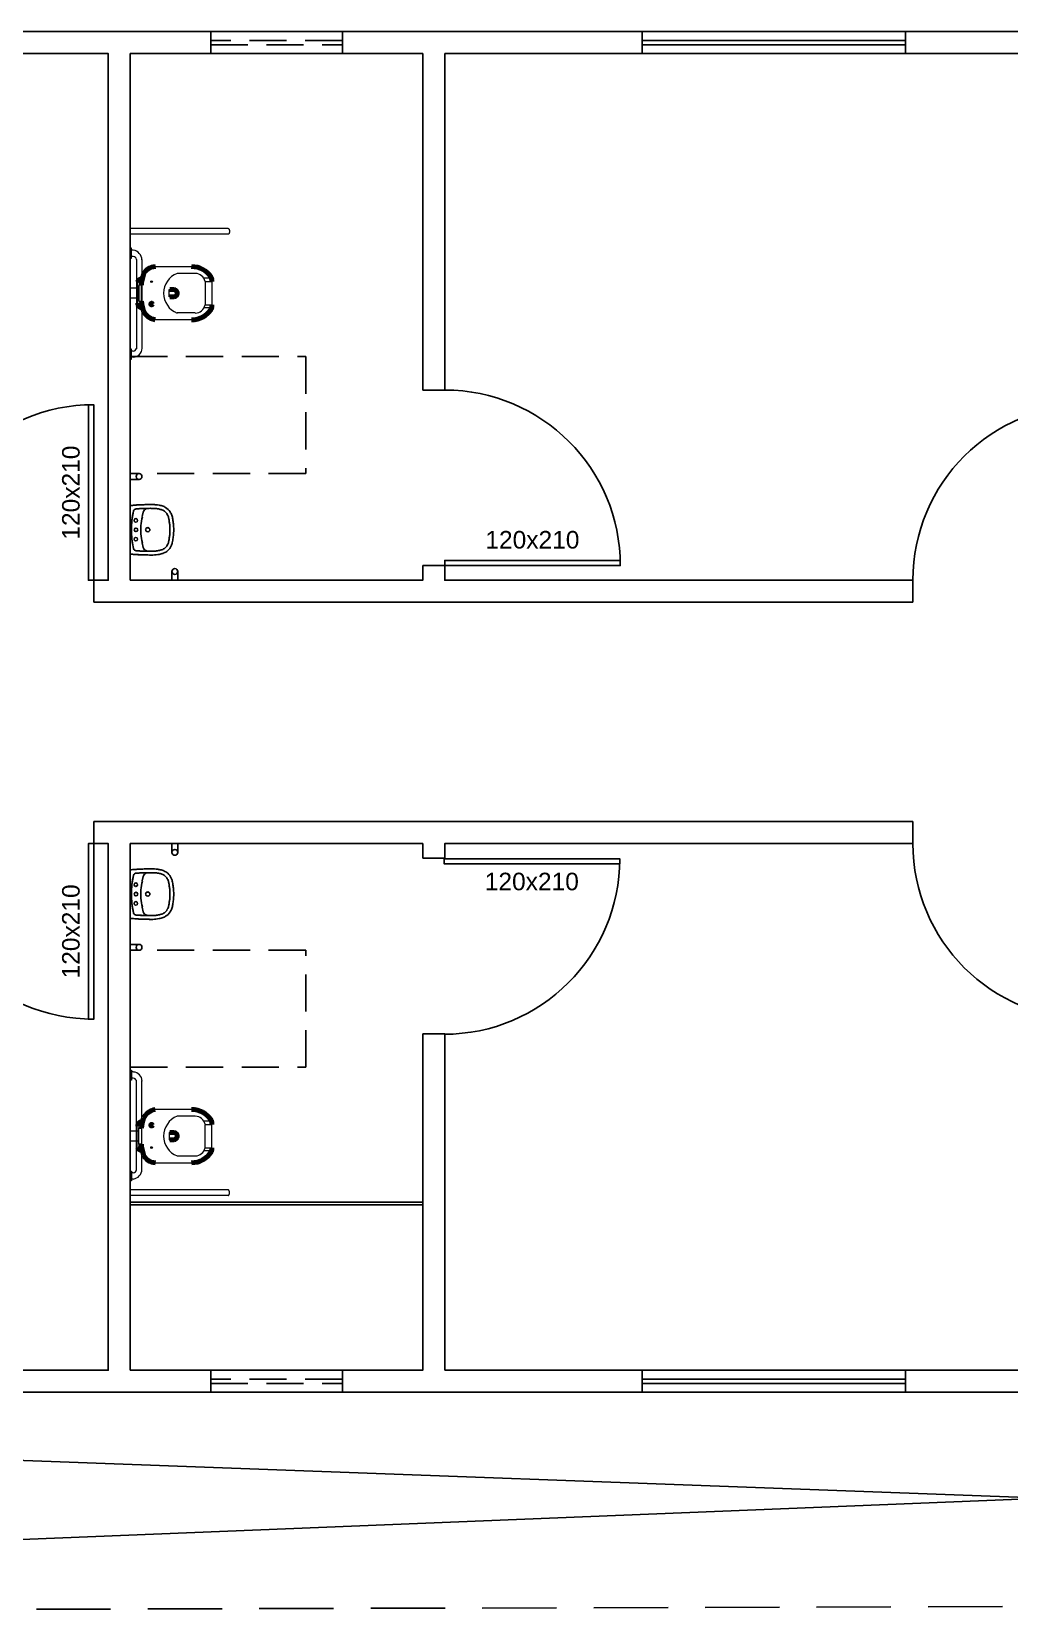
# Model space of a CAD drawing. Header units: centimetres. Extents: x 45464 to 685867, y 12828 to 16690.
# Drawn here: x 682273 to 682942, y 13724 to 14806 of the extents above; entities that cross this region are included whole.
import ezdxf
from ezdxf.enums import TextEntityAlignment as Align

# ---------------------------------------------------------------- set-up
doc = ezdxf.new("R2010")
doc.units = ezdxf.units.CM
doc.header["$LTSCALE"] = 4
doc.linetypes.add('DASHED2', pattern=[9.525, 6.35, -3.175])
doc.linetypes.add('HIDDENX2', pattern=[19.05, 12.7, -6.35])
for name, color, linetype in [('0.1', 1, 'Continuous'), ('0.2', 2, 'Continuous'), ('0.6', 6, 'Continuous'), ('02-CONT', 2, 'Continuous'), ('08', 8, 'Continuous'), ('PDF1_PH - Metal', 253, 'Continuous'), ('PROJEÇÕES', 1, 'DASHED2')]:
    doc.layers.add(name, color=color, linetype=linetype)
doc.styles.add('2mm 1-50', font='arial.ttf', dxfattribs={"height": 0.1})

# ---------------------------------------------------------------- blocks, each defined once
blk = doc.blocks.new('1_00e-flat-47-flat-1')
at = {"color": 1}
blk.add_arc((34.1, -62.7), 120, 90, 180, dxfattribs=at)
at = {"layer": '02-CONT'}
blk.add_lwpolyline([(34.1, -62.7), (30.5, -62.7), (30.5, 57.3), (34.1, 57.3)], close=True, dxfattribs=at)
blk = doc.blocks.new('1_00e-flat-46-flat-1')
at = {"color": 1}
blk.add_arc((-62.7, -34.1), 120, 0, 90, dxfattribs=at)
at = {"layer": '02-CONT'}
blk.add_lwpolyline([(-62.7, -34.1), (-62.7, -30.5), (57.3, -30.5), (57.3, -34.1)], close=True, dxfattribs=at)
blk = doc.blocks.new('1_00e-flat-45-flat-1')
at = {"color": 1}
blk.add_arc((34.1, -62.7), 120, 90, 180, dxfattribs=at)
at = {"layer": '02-CONT'}
blk.add_lwpolyline([(34.1, -62.7), (30.5, -62.7), (30.5, 57.3), (34.1, 57.3)], close=True, dxfattribs=at)
blk = doc.blocks.new('1_00e-flat-34-flat-1')
at = {"color": 1}
blk.add_arc((34.1, 62.7), 120, 180, 270, dxfattribs=at)
at = {"layer": '02-CONT'}
blk.add_lwpolyline([(34.1, 62.7), (30.5, 62.7), (30.5, -57.3), (34.1, -57.3)], close=True, dxfattribs=at)
blk = doc.blocks.new('1_00e-flat-33-flat-1')
at = {"color": 1}
blk.add_arc((34.1, 62.7), 120, 180, 270, dxfattribs=at)
at = {"layer": '02-CONT'}
blk.add_lwpolyline([(34.1, 62.7), (30.5, 62.7), (30.5, -57.3), (34.1, -57.3)], close=True, dxfattribs=at)
blk = doc.blocks.new('1_00e-flat-31-flat-1')
at = {"color": 1}
blk.add_arc((-62.7, 34.1), 120, 270, 0, dxfattribs=at)
at = {"layer": '02-CONT'}
blk.add_lwpolyline([(-62.7, 34.1), (-62.7, 30.5), (57.3, 30.5), (57.3, 34.1)], close=True, dxfattribs=at)
blk = doc.blocks.new('Barra 3-flat-17-flat-1')
at = {"layer": 'PDF1_PH - Metal', "lineweight": 9}
for points in [[(-25386.6, 19064.8), (-25386.6, 19071.5), (-25385.8, 19071.5), (-25385.8, 19064.8)], [(-25386.6, 18995.8), (-25386.6, 19002.6), (-25385.8, 19002.6), (-25385.8, 18995.8)]]:
    blk.add_lwpolyline(points, close=True, dxfattribs=at)
for points in [[(-25384.5, 19070.3), (-25385.8, 19070.3)], [(-25384.5, 19066), (-25385.8, 19066)], [(-25382.4, 19003.4), (-25382.4, 19064.4)], [(-25378.6, 19003.4), (-25378.6, 19064.4)], [(-25384.5, 19001.3), (-25385.8, 19001.3)], [(-25384.5, 18997.1), (-25385.8, 18997.1)]]:
    blk.add_lwpolyline(points, dxfattribs=at)
for centre, radius, start, end in [((-25384.7, 19064.1), 6.14, 0.0361, 87.9477), ((-25384.6, 19063.8), 2.26, 14.5016, 88.1815), ((-25385.6, 19004), 6.99, 278.6936, 357.1299), ((-25384.7, 19003.6), 2.27, 273.7735, 356.2236)]:
    blk.add_arc(centre, radius, start, end, dxfattribs=at)
blk = doc.blocks.new('bacia sanit-flat-13-flat-1')
at = {"layer": 'PDF1_PH - Metal', "lineweight": 9}
for points in [[(16680.1, -24414.1), (16655.1, -24414.1)], [(16643.3, -24425.3), (16643.3, -24425.6), (16643.3, -24439.1), (16643.3, -24439.9)], [(16644.5, -24426.8), (16644.5, -24426.8), (16645, -24426.8), (16645.4, -24426.8), (16645.8, -24426.8), (16645.8, -24432.3), (16645.8, -24437.8), (16645.4, -24437.8), (16645, -24437.8), (16644.5, -24437.8)], [(16682.6, -24418.8), (16682.2, -24418.8), (16681.8, -24418.8), (16681.3, -24418.8), (16680.5, -24418.8), (16672, -24418.8), (16671.6, -24418.8), (16671.2, -24418.8), (16670.8, -24418.8), (16670.3, -24418.8)], [(16693.7, -24422.2), (16688.6, -24422.2)], [(16689.4, -24424.3), (16693.6, -24424.3), (16694, -24424.3)], [(16689.4, -24429.4), (16689.4, -24428.9), (16689.4, -24428.5), (16689.4, -24428.1), (16689.4, -24427.7), (16689.4, -24427.2), (16689.4, -24426.8), (16689.4, -24426.4), (16689.4, -24426), (16689.4, -24425.6), (16689.4, -24425.1), (16689.4, -24424.7), (16689.4, -24424.3)], [(16689.4, -24424.3), (16693.6, -24424.3), (16694, -24424.3)], [(16694, -24440.4), (16694, -24439.9), (16694, -24439.5), (16694, -24439.1), (16694, -24438.7), (16694, -24438.2), (16694, -24437.8), (16694, -24437.4), (16694, -24437), (16694, -24436.6), (16694, -24436.1), (16694, -24435.7), (16694, -24435.3), (16694, -24434.9), (16694, -24434.4), (16694, -24434), (16694, -24433.6), (16694, -24433.2), (16694, -24432.7), (16694, -24432.3), (16694, -24431.9), (16694, -24431.5), (16694, -24431.1), (16694, -24430.6), (16694, -24430.2), (16694, -24429.8), (16694, -24429.4), (16694, -24428.9), (16694, -24428.5), (16694, -24428.1), (16694, -24427.7), (16694, -24427.2), (16694, -24426.8), (16694, -24426.4), (16694, -24426), (16694, -24425.6), (16694, -24425.1), (16694, -24424.7), (16694, -24424.3)], [(16643.3, -24428.9), (16638.2, -24428.9)], [(16643.3, -24435.7), (16638.2, -24435.7)], [(16644.1, -24437.4), (16644.1, -24437), (16644.1, -24436.6), (16644.1, -24428.1), (16644.1, -24427.7), (16644.1, -24427.2)], [(16665.7, -24429.8), (16665.3, -24429.8), (16664.8, -24429.8), (16664.8, -24430.2), (16664.8, -24430.6), (16664.8, -24431.1), (16664.8, -24431.5), (16664.8, -24431.9), (16664.8, -24432.3), (16664.8, -24432.7), (16664.8, -24433.2), (16664.8, -24433.6), (16664.8, -24434), (16664.8, -24434.4), (16664.8, -24434.9), (16665.3, -24434.9), (16665.3, -24434.9)], [(16689.4, -24435.7), (16689.4, -24435.3), (16689.4, -24434.9), (16689.4, -24434.4), (16689.4, -24434), (16689.4, -24433.6), (16689.4, -24433.2), (16689.4, -24432.7), (16689.4, -24432.3), (16689.4, -24431.9), (16689.4, -24431.5), (16689.4, -24431.1), (16689.4, -24430.6), (16689.4, -24430.2), (16689.4, -24429.4)], [(16689.4, -24440.4), (16689.4, -24439.9), (16689.4, -24439.5), (16689.4, -24439.1), (16689.4, -24438.7), (16689.4, -24438.2), (16689.4, -24437.8), (16689.4, -24437.4), (16689.4, -24437), (16689.4, -24436.6), (16689.4, -24436.1), (16689.4, -24435.7)], [(16670.3, -24445.9), (16670.8, -24445.9), (16671.2, -24445.9), (16671.6, -24445.9), (16672, -24445.9), (16680.5, -24445.9), (16680.9, -24445.9), (16681.3, -24445.9), (16681.8, -24445.9), (16682.2, -24445.9), (16682.6, -24445.9)], [(16693.7, -24442.5), (16688.6, -24442.5)], [(16689.4, -24440.4), (16693.6, -24440.4), (16694, -24440.4)], [(16655.1, -24450.5), (16680.1, -24450.5)]]:
    blk.add_lwpolyline(points, dxfattribs=at)
at = {"layer": 'PDF1_PH - Metal', "lineweight": 211}
for points in [[(16694, -24424.3, 0.086524), (16693.5, -24421.5, 0.264906), (16680.1, -24414.1)], [(16694, -24440.4, -0.086524), (16693.5, -24443.1, -0.264906), (16680.1, -24450.5)]]:
    blk.add_lwpolyline(points, format="xyb", dxfattribs=at)
blk.add_lwpolyline([(16670.3, -24432.3), (16670.3, -24432.3), (16670.3, -24432.3)], dxfattribs=at)
blk.add_circle((16652.8, -24424.9), 0.635, dxfattribs=at)
at = {"layer": 'PDF1_PH - Metal', "lineweight": 9}
blk.add_circle((16652.8, -24440.2), 0.635, dxfattribs=at)
at = {"layer": 'PDF1_PH - Metal', "lineweight": 211}
for centre, radius, start, end in [((16656.6, -24424.4), 10.3, 98.1951, 155.373), ((16646.3, -24425.4), 3.02, 85.7407, 182.7074), ((16673.4, -24429), 27.6, 161.1987, 175.573), ((16672, -24436.5), 26.2, 182.9027, 198.9861), ((16666.6, -23393.8), 1036, 269.9217, 270.0783), ((16666.6, -25678.1), 1243.2, 89.9347, 90.0653), ((16667.8, -24432.3), 2.55, 275.8679, 84.1321), ((16646.3, -24439.1), 3.16, 195.3968, 271.8339), ((16655.4, -24441.7), 8.83, 202.1944, 269.6783)]:
    blk.add_arc(centre, radius, start, end, dxfattribs=at)
at = {"layer": 'PDF1_PH - Metal', "lineweight": 9}
for centre, radius, start, end in [((16644.5, -24427.2), 0.423, 90, 180), ((16675.5, -24432.3), 14.5, 110.9822, 249.0178), ((16682.7, -24425.6), 6.82, 11.172, 90.6439), ((16644.5, -24437.4), 0.423, 180, 270), ((16682.7, -24439), 6.82, 269.3561, 348.828)]:
    blk.add_arc(centre, radius, start, end, dxfattribs=at)
blk = doc.blocks.new('L.51_P-flat-15-flat-1')
at = {"layer": '08'}
for p, q in [((0, 16), (0, 15.9)), ((0, -15.9), (0, 15.9)), ((0.6, 16.6), (0.6, 16.6)), ((0.6, 16.6), (0.7, 16.6)), ((2.3, 16.8), (2.3, 16.8)), ((6.1, 14.4), (4.1, 14.3)), ((6.1, 14.4), (4.1, 14.3)), ((6.1, 14.4), (6.1, 14.4)), ((8.9, 12.1), (8.2, 9)), ((11, 14.6), (10.2, 14.6)), ((11.9, 14.6), (12.2, 14.6)), ((16.6, 17.2), (16.6, 17.2)), ((21.1, 13.8), (21.1, 13.8)), ((0.8, 0), (0.8, 0)), ((1.8, 10.3), (1.8, 10.3)), ((1.8, -10.3), (1.8, -10.3)), ((8.9, -12.1), (8.2, -9)), ((0, -16), (0, -15.9)), ((0.6, -16.6), (0.6, -16.6)), ((0.7, -16.6), (0.6, -16.6)), ((2.3, -16.8), (2.3, -16.8)), ((6.1, -14.4), (4.1, -14.3)), ((6.1, -14.4), (4.1, -14.3)), ((6.1, -14.4), (6.1, -14.4)), ((11, -14.6), (10.2, -14.6)), ((11.9, -14.6), (12.2, -14.6)), ((16.6, -17.2), (16.6, -17.2)), ((21.1, -13.8), (21.1, -13.8))]:
    blk.add_line(p, q, dxfattribs=at)
for points in [[(0, 16), (0, 16, -0.380329), (0.6, 16.6)], [(0.7, 16.6), (0.7, 16.6, -0.007418), (2.3, 16.8)], [(2.3, 12.9), (2.3, 12.9, 0.047394), (0.8, 2.2)], [(0.8, 0), (0.8, 0, -0.05776), (2.3, 12.9)], [(2.3, 16.8, -0.006011), (4.1, 16.9, -0.005348), (6.8, 17.1, -0.004521), (12.1, 17.2, -0.006524), (14.4, 17.3, -0.013546), (16.6, 17.2)], [(2.3, 16.8, -0.00678), (3.9, 16.9, -0.004564), (5.7, 17, -0.002524), (7.5, 17.1, -0.004352), (12.1, 17.2, -0.006501), (14.4, 17.3, -0.013543), (16.6, 17.2)], [(4.1, 14.3), (4.1, 14.3, 0.334834), (2.3, 12.9)], [(2.3, 12.9), (2.3, 12.9, -0.332962), (4.1, 14.3)], [(2.3, 12.9), (2.3, 12.9, -0.000374), (2.3, 12.9)], [(4.1, 14.3), (4.1, 14.3, 0.000631), (4.1, 14.3)], [(11, 14.6, -0.005207), (9.8, 14.6, 0.005375), (9.2, 14.6, 0.00664), (8.6, 14.6, 0.004375), (7.9, 14.6, 0.001156), (6.7, 14.5, -0.003092), (6.1, 14.4)], [(6.1, 14.4, 0.002091), (6.5, 14.5, 0.001464), (7.6, 14.5, -0.004115), (8.4, 14.6, -0.007251), (9.2, 14.6)], [(8.9, 12.1), (8.9, 12.1, -0.307483), (11.5, 14.5)], [(9.2, 14.6, -0.00474), (9.5, 14.6, -0.002257), (9.8, 14.6, 0.000797), (10.2, 14.6)], [(11.6, 14.6), (11.6, 14.6, 0.000884), (11, 14.6)], [(11.6, 14.6, -0.048484), (11.6, 14.6, -0.048279), (11.6, 14.6, -0.084885), (11.6, 14.6, -0.141909), (11.6, 14.5, -0.057696), (11.6, 14.5, -0.043541), (11.6, 14.5, -0.040045), (11.6, 14.5, -0.034229), (11.6, 14.5, -0.023292), (11.6, 14.5, -0.016532), (11.6, 14.5, -0.014864), (11.5, 14.5, -0.018599), (11.5, 14.5, -0.010502), (11.5, 14.5)], [(11.7, 14.6), (11.7, 14.6, -0.021484), (11.6, 14.6)], [(11.6, 14.6, -0.041118), (11.6, 14.6, -0.033041), (11.6, 14.6, -0.026349), (11.6, 14.6, -0.020575), (11.6, 14.6, -0.016329), (11.6, 14.6, -0.013256), (11.6, 14.6, -0.016526), (11.6, 14.6, -0.01256), (11.6, 14.6, -0.007787), (11.7, 14.6)], [(11.6, 14.6, -0.032299), (11.6, 14.6, -0.039418), (11.6, 14.6, -0.046129), (11.6, 14.6, -0.058765), (11.6, 14.6, -0.15242), (11.6, 14.6, -0.058959), (11.6, 14.6, -0.046419), (11.6, 14.6, 0.005047), (11.6, 14.6, 0.034816), (11.6, 14.6, 0.004251), (11.6, 14.6, -0.041022), (11.6, 14.6)], [(18.6, 14.4, 0.025995), (16.2, 14.6, 0.0078), (15.4, 14.6, 0.006638), (12.2, 14.6)], [(16.6, 17.2, -0.021184), (18.8, 17, -0.011263), (19.8, 16.8)], [(21.1, 13.8, 0.022641), (19.9, 14.1, 0.018458), (18.6, 14.4)], [(19.8, 16.8, -0.041222), (22.4, 16.1, -0.064156), (24.9, 14.8, -0.11159), (27.5, 11.9, -0.047064), (28.4, 9.9, -0.01722), (28.7, 8.9, -0.01972), (29.1, 7.2, -0.013523), (29.3, 5.6, -0.009069), (29.5, 4)], [(21.1, 13.8, -0.030827), (22.2, 13.4, -0.09604), (24.4, 11.8, -0.063195), (25.3, 10.4, -0.034611), (25.9, 9.3, -0.022848), (26.2, 8.3)], [(0.8, 2.2), (0.8, 2.2, 0.010006), (0.8, 0)], [(0.8, -2.2), (0.8, -2.2, -0.010006), (0.8, 0)], [(7.3, 2.9, 0.012649), (7.2, 0.9, 0.007226), (7.2, 0)], [(10.5, 0), (10.5, 0, -0.124906), (10.7, 0.7)], [(10.7, 0.8), (10.7, 0.8, -0.2534), (11.9, 1.4)], [(12.1, 1.4), (12.1, 1.4, -0.381509), (13.4, 0)], [(26.9, 4.1, 0.00807), (26.7, 5.4, 0.011919), (26.5, 6.7, 0.013199), (26.3, 7.8, 0.008071), (26.2, 8.3)], [(27, 3.2), (27, 3.2, 0.005718), (26.9, 4.1)], [(27.1, 0), (27.1, 0, 0.019657), (27, 3.2)], [(29.5, 4), (29.5, 4, -0.024376), (29.7, 0)], [(29.7, 0), (29.7, 0, -0.024234), (29.5, -4)], [(0.8, 0), (0.8, 0, 0.05776), (2.3, -12.9)], [(2.3, -12.9), (2.3, -12.9, -0.047394), (0.8, -2.2)], [(7.3, -2.9, -0.012649), (7.2, -0.9, -0.007226), (7.2, 0)], [(10.5, 0), (10.5, 0, 0.124906), (10.7, -0.7)], [(10.7, -0.8), (10.7, -0.8, 0.2534), (11.9, -1.4)], [(12.1, -1.4), (12.1, -1.4, 0.381509), (13.4, 0)], [(29.5, -4, -0.007611), (29.3, -5.6, -0.01342), (29.1, -7.2, -0.036993), (28.4, -9.9, -0.053243), (27.3, -12.2, -0.127567), (24.2, -15.2, -0.05263), (21.9, -16.3, -0.024865), (20.3, -16.7, -0.007061), (19.8, -16.8)], [(21.1, -13.8, 0.030827), (22.2, -13.4, 0.09604), (24.4, -11.8, 0.063195), (25.3, -10.4, 0.034611), (25.9, -9.3, 0.022848), (26.2, -8.3)], [(26.9, -4.1, -0.00807), (26.7, -5.4, -0.011919), (26.5, -6.7, -0.013199), (26.3, -7.8, -0.008071), (26.2, -8.3)], [(27, -3.2), (27, -3.2, -0.005718), (26.9, -4.1)], [(27.1, 0), (27.1, 0, -0.019657), (27, -3.2)], [(0.6, -16.6), (0.6, -16.6, -0.380301), (0, -16)], [(2.3, -16.8), (2.3, -16.8, -0.007612), (0.7, -16.6)], [(4.1, -14.3), (4.1, -14.3, -0.334834), (2.3, -12.9)], [(2.3, -12.9), (2.3, -12.9, 0.000374), (2.3, -12.9)], [(2.3, -12.9), (2.3, -12.9, 0.332966), (4.1, -14.3)], [(2.3, -16.8, 0.006011), (4.1, -16.9, 0.005348), (6.8, -17.1, 0.004521), (12.1, -17.2, 0.006524), (14.4, -17.3, 0.013546), (16.6, -17.2)], [(16.6, -17.2, -0.014577), (14.4, -17.3, -0.005049), (13, -17.3, -0.003057), (11.2, -17.2, -0.003579), (6.6, -17.1, -0.005839), (3.9, -16.9, -0.006773), (2.3, -16.8)], [(4.1, -14.3), (4.1, -14.3, -0.000631), (4.1, -14.3)], [(11, -14.6, 0.005207), (9.8, -14.6, -0.005375), (9.2, -14.6, -0.00664), (8.6, -14.6, -0.004375), (7.9, -14.6, -0.001156), (6.7, -14.5, 0.003092), (6.1, -14.4)], [(6.1, -14.4, -0.002091), (6.5, -14.5, -0.001464), (7.6, -14.5, 0.004115), (8.4, -14.6, 0.007251), (9.2, -14.6)], [(8.9, -12.1), (8.9, -12.1, 0.307483), (11.5, -14.5)], [(9.2, -14.6, 0.00474), (9.5, -14.6, 0.002257), (9.8, -14.6, -0.000797), (10.2, -14.6)], [(11.6, -14.6), (11.6, -14.6, -0.000884), (11, -14.6)], [(11.6, -14.6, 0.048484), (11.6, -14.6, 0.048279), (11.6, -14.6, 0.084885), (11.6, -14.6, 0.141909), (11.6, -14.5, 0.057696), (11.6, -14.5, 0.043541), (11.6, -14.5, 0.040045), (11.6, -14.5, 0.034229), (11.6, -14.5, 0.023292), (11.6, -14.5, 0.016532), (11.6, -14.5, 0.014864), (11.5, -14.5, 0.018599), (11.5, -14.5, 0.010502), (11.5, -14.5)], [(11.5, -14.5, 0.009681), (11.5, -14.5, 0.009978), (11.5, -14.5, 0.026851), (11.5, -14.5, 0.027297), (11.5, -14.5, 0.027498), (11.5, -14.5, 0.032168), (11.5, -14.5, 0.049163), (11.5, -14.5, 0.186923), (11.5, -14.5, 0.107041), (11.5, -14.5, 0.038487), (11.5, -14.5, 0.012498), (11.5, -14.5, -0.025241), (11.5, -14.5, -0.046032), (11.5, -14.5)], [(11.5, -14.5, 0.031436), (11.5, -14.6, 0.037384), (11.5, -14.6, 0.040471), (11.5, -14.6, 0.050709), (11.5, -14.6, 0.178998), (11.5, -14.6, 0.053532), (11.5, -14.6, 0.043329), (11.5, -14.6, 0.036196), (11.5, -14.6, 0.039167), (11.5, -14.6, -0.07472), (11.5, -14.6, 0.042333), (11.5, -14.6)], [(11.5, -14.6, 0.034945), (11.5, -14.6, 0.02698), (11.5, -14.6, 0.021593), (11.5, -14.6, 0.016954), (11.5, -14.6, 0.017111), (11.5, -14.6, 0.016189), (11.5, -14.6, 0.01233), (11.6, -14.6, 0.012048), (11.6, -14.6)], [(11.7, -14.6), (11.7, -14.6, 0.021484), (11.6, -14.6)], [(11.6, -14.6, 0.032299), (11.6, -14.6, 0.039418), (11.6, -14.6, 0.046129), (11.6, -14.6, 0.058765), (11.6, -14.6, 0.15242), (11.6, -14.6, 0.058959), (11.6, -14.6, 0.046419), (11.6, -14.6, -0.005047), (11.6, -14.6, -0.034816), (11.6, -14.6, -0.004251), (11.6, -14.6, 0.041022), (11.6, -14.6)], [(11.6, -14.6, 0.041118), (11.6, -14.6, 0.033041), (11.6, -14.6, 0.026349), (11.6, -14.6, 0.020575), (11.6, -14.6, 0.016329), (11.6, -14.6, 0.013256), (11.6, -14.6, 0.016526), (11.6, -14.6, 0.01256), (11.6, -14.6, 0.007787), (11.7, -14.6)], [(12.2, -14.6, 0.002269), (13.8, -14.7, 0.004998), (15, -14.6, 0.007991), (16.2, -14.6, 0.025422), (18.6, -14.4)], [(19.8, -16.8, -0.02367), (17.6, -17.1, -0.009145), (16.6, -17.2)], [(18.6, -14.4, 0.020568), (20, -14.1, 0.019806), (21.1, -13.8)]]:
    blk.add_lwpolyline(points, format="xyb", dxfattribs=at)
at = {"layer": '08', "ltscale": 27.502596}
for centre in [(3.8, 6.4), (3.8, -6.4)]:
    blk.add_circle(centre, 1.22, dxfattribs=at)
at = {"layer": '08'}
for centre, radius, start, end in [((3.9, 0), 1.22, 0, 180), ((3.9, 0), 1.22, 180, 360), ((51.2, -0.7), 44, 167.345, 175.384), ((51.2, 0.7), 44, 184.616, 192.655)]:
    blk.add_arc(centre, radius, start, end, dxfattribs=at)
for centre, major_axis, ratio, start_param, end_param in [((12, 11.4), (-0.71, 3.15), 0.999971, 6.072313, 6.14966), ((11.9, 0), (-0.03, 1.44), 0.991671, 0.983616, 1.029637), ((11.9, 0), (-0.06, 1.44), 0.992169, 1.011226, 1.027848), ((12, 0), (-0.13, 1.46), 0.992499, 6.08291, 6.210576), ((11.9, 0), (-0.03, -1.44), 0.991671, 5.253548, 5.29957), ((11.9, 0), (-0.06, -1.44), 0.992169, 5.255337, 5.27196), ((12, 0), (-0.13, -1.46), 0.992499, 0.072609, 0.200275), ((11.5, -15.2), (-0.347, 0.538), 0.98852, 5.563301, 5.699979), ((11.5, -15.2), (-0.424, -0.48), 0.993745, 3.733046, 3.862859), ((12, -11.4), (-0.71, -3.15), 0.999971, 0.133525, 0.210872)]:
    blk.add_ellipse(centre, major_axis=major_axis, ratio=ratio, start_param=start_param, end_param=end_param, dxfattribs=at)
blk = doc.blocks.new('Barra 3-flat-13-flat-1')
at = {"layer": 'PDF1_PH - Metal', "lineweight": 9}
for points in [[(-25386.6, -18995.8), (-25386.6, -19002.6), (-25385.8, -19002.6), (-25385.8, -18995.8)], [(-25386.6, -19064.8), (-25386.6, -19071.5), (-25385.8, -19071.5), (-25385.8, -19064.8)]]:
    blk.add_lwpolyline(points, close=True, dxfattribs=at)
for points in [[(-25384.5, -18997.1), (-25385.8, -18997.1)], [(-25384.5, -19001.3), (-25385.8, -19001.3)], [(-25382.4, -19003.4), (-25382.4, -19064.4)], [(-25378.6, -19003.4), (-25378.6, -19064.4)], [(-25384.5, -19066), (-25385.8, -19066)], [(-25384.5, -19070.3), (-25385.8, -19070.3)]]:
    blk.add_lwpolyline(points, dxfattribs=at)
for centre, radius, start, end in [((-25385.6, -19004), 6.99, 2.8701, 81.3064), ((-25384.7, -19003.6), 2.27, 3.7764, 86.2265), ((-25384.7, -19064.1), 6.14, 272.0523, 359.9639), ((-25384.6, -19063.8), 2.26, 271.8185, 345.4984)]:
    blk.add_arc(centre, radius, start, end, dxfattribs=at)
blk = doc.blocks.new('bacia sanit-flat-9-flat-1')
at = {"layer": 'PDF1_PH - Metal', "lineweight": 9}
for points in [[(16655.1, 24450.5), (16680.1, 24450.5)], [(16643.3, 24425.3), (16643.3, 24425.6), (16643.3, 24439.1), (16643.3, 24439.9)], [(16670.3, 24445.9), (16670.8, 24445.9), (16671.2, 24445.9), (16671.6, 24445.9), (16672, 24445.9), (16680.5, 24445.9), (16680.9, 24445.9), (16681.3, 24445.9), (16681.8, 24445.9), (16682.2, 24445.9), (16682.6, 24445.9)], [(16693.7, 24442.5), (16688.6, 24442.5)], [(16689.4, 24440.4), (16693.6, 24440.4), (16694, 24440.4)], [(16689.4, 24440.4), (16689.4, 24439.9), (16689.4, 24439.5), (16689.4, 24439.1), (16689.4, 24438.7), (16689.4, 24438.2), (16689.4, 24437.8), (16689.4, 24437.4), (16689.4, 24437), (16689.4, 24436.6), (16689.4, 24436.1), (16689.4, 24435.7)], [(16694, 24440.4), (16694, 24439.9), (16694, 24439.5), (16694, 24439.1), (16694, 24438.7), (16694, 24438.2), (16694, 24437.8), (16694, 24437.4), (16694, 24437), (16694, 24436.6), (16694, 24436.1), (16694, 24435.7), (16694, 24435.3), (16694, 24434.9), (16694, 24434.4), (16694, 24434), (16694, 24433.6), (16694, 24433.2), (16694, 24432.7), (16694, 24432.3), (16694, 24431.9), (16694, 24431.5), (16694, 24431.1), (16694, 24430.6), (16694, 24430.2), (16694, 24429.8), (16694, 24429.4), (16694, 24428.9), (16694, 24428.5), (16694, 24428.1), (16694, 24427.7), (16694, 24427.2), (16694, 24426.8), (16694, 24426.4), (16694, 24426), (16694, 24425.6), (16694, 24425.1), (16694, 24424.7), (16694, 24424.3)], [(16643.3, 24435.7), (16638.2, 24435.7)], [(16643.3, 24428.9), (16638.2, 24428.9)], [(16644.1, 24437.4), (16644.1, 24437), (16644.1, 24436.6), (16644.1, 24428.1), (16644.1, 24427.7), (16644.1, 24427.2)], [(16644.5, 24426.8), (16644.5, 24426.8), (16645, 24426.8), (16645.4, 24426.8), (16645.8, 24426.8), (16645.8, 24432.3), (16645.8, 24437.8), (16645.4, 24437.8), (16645, 24437.8), (16644.5, 24437.8)], [(16665.7, 24429.8), (16665.3, 24429.8), (16664.8, 24429.8), (16664.8, 24430.2), (16664.8, 24430.6), (16664.8, 24431.1), (16664.8, 24431.5), (16664.8, 24431.9), (16664.8, 24432.3), (16664.8, 24432.7), (16664.8, 24433.2), (16664.8, 24433.6), (16664.8, 24434), (16664.8, 24434.4), (16664.8, 24434.9), (16665.3, 24434.9), (16665.3, 24434.9)], [(16689.4, 24435.7), (16689.4, 24435.3), (16689.4, 24434.9), (16689.4, 24434.4), (16689.4, 24434), (16689.4, 24433.6), (16689.4, 24433.2), (16689.4, 24432.7), (16689.4, 24432.3), (16689.4, 24431.9), (16689.4, 24431.5), (16689.4, 24431.1), (16689.4, 24430.6), (16689.4, 24430.2), (16689.4, 24429.4)], [(16689.4, 24429.4), (16689.4, 24428.9), (16689.4, 24428.5), (16689.4, 24428.1), (16689.4, 24427.7), (16689.4, 24427.2), (16689.4, 24426.8), (16689.4, 24426.4), (16689.4, 24426), (16689.4, 24425.6), (16689.4, 24425.1), (16689.4, 24424.7), (16689.4, 24424.3)], [(16682.6, 24418.8), (16682.2, 24418.8), (16681.8, 24418.8), (16681.3, 24418.8), (16680.5, 24418.8), (16672, 24418.8), (16671.6, 24418.8), (16671.2, 24418.8), (16670.8, 24418.8), (16670.3, 24418.8)], [(16693.7, 24422.2), (16688.6, 24422.2)], [(16689.4, 24424.3), (16693.6, 24424.3), (16694, 24424.3)], [(16689.4, 24424.3), (16693.6, 24424.3), (16694, 24424.3)], [(16680.1, 24414.1), (16655.1, 24414.1)]]:
    blk.add_lwpolyline(points, dxfattribs=at)
at = {"layer": 'PDF1_PH - Metal', "lineweight": 211}
for points in [[(16694, 24440.4, 0.086524), (16693.5, 24443.1, 0.264906), (16680.1, 24450.5)], [(16694, 24424.3, -0.086524), (16693.5, 24421.5, -0.264906), (16680.1, 24414.1)]]:
    blk.add_lwpolyline(points, format="xyb", dxfattribs=at)
blk.add_lwpolyline([(16670.3, 24432.3), (16670.3, 24432.3), (16670.3, 24432.3)], dxfattribs=at)
at = {"layer": 'PDF1_PH - Metal', "lineweight": 9}
blk.add_circle((16652.8, 24440.2), 0.635, dxfattribs=at)
at = {"layer": 'PDF1_PH - Metal', "lineweight": 211}
blk.add_circle((16652.8, 24424.9), 0.635, dxfattribs=at)
for centre, radius, start, end in [((16655.4, 24441.7), 8.83, 90.3217, 157.8056), ((16646.3, 24439.1), 3.16, 88.1661, 164.6032), ((16672, 24436.5), 26.2, 161.0139, 177.0973), ((16666.6, 25678.1), 1243.2, 269.9347, 270.0653), ((16666.6, 23393.8), 1036, 89.9217, 90.0783), ((16667.8, 24432.3), 2.55, 275.8679, 84.1321), ((16646.3, 24425.4), 3.02, 177.2926, 274.2593), ((16673.4, 24429), 27.6, 184.427, 198.8013), ((16656.6, 24424.4), 10.3, 204.627, 261.8049)]:
    blk.add_arc(centre, radius, start, end, dxfattribs=at)
at = {"layer": 'PDF1_PH - Metal', "lineweight": 9}
for centre, radius, start, end in [((16675.5, 24432.3), 14.5, 110.9822, 249.0178), ((16682.7, 24439), 6.82, 11.172, 90.6439), ((16644.5, 24437.4), 0.423, 90, 180), ((16644.5, 24427.2), 0.423, 180, 270), ((16682.7, 24425.6), 6.82, 269.3561, 348.828)]:
    blk.add_arc(centre, radius, start, end, dxfattribs=at)
blk = doc.blocks.new('L.51_P-flat-11-flat-1')
at = {"layer": '08'}
for p, q in [((0, 16), (0, 15.9)), ((0, 15.9), (0, -15.9)), ((0.6, 16.6), (0.6, 16.6)), ((0.7, 16.6), (0.6, 16.6)), ((2.3, 16.8), (2.3, 16.8)), ((6.1, 14.4), (4.1, 14.3)), ((6.1, 14.4), (4.1, 14.3)), ((6.1, 14.4), (6.1, 14.4)), ((8.9, 12.1), (8.2, 9)), ((11, 14.6), (10.2, 14.6)), ((11.9, 14.6), (12.2, 14.6)), ((16.6, 17.2), (16.6, 17.2)), ((21.1, 13.8), (21.1, 13.8)), ((1.8, 10.3), (1.8, 10.3)), ((0.8, 0), (0.8, 0)), ((1.8, -10.3), (1.8, -10.3)), ((8.9, -12.1), (8.2, -9)), ((0, -16), (0, -15.9)), ((0.6, -16.6), (0.6, -16.6)), ((0.6, -16.6), (0.7, -16.6)), ((2.3, -16.8), (2.3, -16.8)), ((6.1, -14.4), (4.1, -14.3)), ((6.1, -14.4), (4.1, -14.3)), ((6.1, -14.4), (6.1, -14.4)), ((11, -14.6), (10.2, -14.6)), ((11.9, -14.6), (12.2, -14.6)), ((16.6, -17.2), (16.6, -17.2)), ((21.1, -13.8), (21.1, -13.8))]:
    blk.add_line(p, q, dxfattribs=at)
for points in [[(0.6, 16.6), (0.6, 16.6, 0.380301), (0, 16)], [(2.3, 16.8), (2.3, 16.8, 0.007612), (0.7, 16.6)], [(2.3, 12.9), (2.3, 12.9, 0.047394), (0.8, 2.2)], [(0.8, 0), (0.8, 0, -0.05776), (2.3, 12.9)], [(2.3, 16.8, -0.006011), (4.1, 16.9, -0.005348), (6.8, 17.1, -0.004521), (12.1, 17.2, -0.006524), (14.4, 17.3, -0.013546), (16.6, 17.2)], [(16.6, 17.2, 0.014577), (14.4, 17.3, 0.005049), (13, 17.3, 0.003057), (11.2, 17.2, 0.003579), (6.6, 17.1, 0.005839), (3.9, 16.9, 0.006773), (2.3, 16.8)], [(4.1, 14.3), (4.1, 14.3, 0.334834), (2.3, 12.9)], [(2.3, 12.9), (2.3, 12.9, -0.332966), (4.1, 14.3)], [(2.3, 12.9), (2.3, 12.9, -0.000374), (2.3, 12.9)], [(4.1, 14.3), (4.1, 14.3, 0.000631), (4.1, 14.3)], [(11, 14.6, -0.005207), (9.8, 14.6, 0.005375), (9.2, 14.6, 0.00664), (8.6, 14.6, 0.004375), (7.9, 14.6, 0.001156), (6.7, 14.5, -0.003092), (6.1, 14.4)], [(6.1, 14.4, 0.002091), (6.5, 14.5, 0.001464), (7.6, 14.5, -0.004115), (8.4, 14.6, -0.007251), (9.2, 14.6)], [(8.9, 12.1), (8.9, 12.1, -0.307483), (11.5, 14.5)], [(9.2, 14.6, -0.00474), (9.5, 14.6, -0.002257), (9.8, 14.6, 0.000797), (10.2, 14.6)], [(11.6, 14.6), (11.6, 14.6, 0.000884), (11, 14.6)], [(11.6, 14.6, -0.048484), (11.6, 14.6, -0.048279), (11.6, 14.6, -0.084885), (11.6, 14.6, -0.141909), (11.6, 14.5, -0.057696), (11.6, 14.5, -0.043541), (11.6, 14.5, -0.040045), (11.6, 14.5, -0.034229), (11.6, 14.5, -0.023292), (11.6, 14.5, -0.016532), (11.6, 14.5, -0.014864), (11.5, 14.5, -0.018599), (11.5, 14.5, -0.010502), (11.5, 14.5)], [(11.5, 14.5, -0.031436), (11.5, 14.6, -0.037384), (11.5, 14.6, -0.040471), (11.5, 14.6, -0.050709), (11.5, 14.6, -0.178998), (11.5, 14.6, -0.053532), (11.5, 14.6, -0.043329), (11.5, 14.6, -0.036196), (11.5, 14.6, -0.039167), (11.5, 14.6, 0.07472), (11.5, 14.6, -0.042333), (11.5, 14.6)], [(11.5, 14.6, -0.034945), (11.5, 14.6, -0.02698), (11.5, 14.6, -0.021593), (11.5, 14.6, -0.016954), (11.5, 14.6, -0.017111), (11.5, 14.6, -0.016189), (11.5, 14.6, -0.01233), (11.6, 14.6, -0.012048), (11.6, 14.6)], [(11.5, 14.5, -0.009681), (11.5, 14.5, -0.009978), (11.5, 14.5, -0.026851), (11.5, 14.5, -0.027297), (11.5, 14.5, -0.027498), (11.5, 14.5, -0.032168), (11.5, 14.5, -0.049163), (11.5, 14.5, -0.186923), (11.5, 14.5, -0.107041), (11.5, 14.5, -0.038487), (11.5, 14.5, -0.012498), (11.5, 14.5, 0.025241), (11.5, 14.5, 0.046032), (11.5, 14.5)], [(11.7, 14.6), (11.7, 14.6, -0.021484), (11.6, 14.6)], [(11.6, 14.6, -0.032299), (11.6, 14.6, -0.039418), (11.6, 14.6, -0.046129), (11.6, 14.6, -0.058765), (11.6, 14.6, -0.15242), (11.6, 14.6, -0.058959), (11.6, 14.6, -0.046419), (11.6, 14.6, 0.005047), (11.6, 14.6, 0.034816), (11.6, 14.6, 0.004251), (11.6, 14.6, -0.041022), (11.6, 14.6)], [(11.6, 14.6, -0.041118), (11.6, 14.6, -0.033041), (11.6, 14.6, -0.026349), (11.6, 14.6, -0.020575), (11.6, 14.6, -0.016329), (11.6, 14.6, -0.013256), (11.6, 14.6, -0.016526), (11.6, 14.6, -0.01256), (11.6, 14.6, -0.007787), (11.7, 14.6)], [(12.2, 14.6, -0.002269), (13.8, 14.7, -0.004998), (15, 14.6, -0.007991), (16.2, 14.6, -0.025422), (18.6, 14.4)], [(19.8, 16.8, 0.02367), (17.6, 17.1, 0.009145), (16.6, 17.2)], [(18.6, 14.4, -0.020568), (20, 14.1, -0.019806), (21.1, 13.8)], [(29.5, 4, 0.007611), (29.3, 5.6, 0.01342), (29.1, 7.2, 0.036993), (28.4, 9.9, 0.053243), (27.3, 12.2, 0.127567), (24.2, 15.2, 0.05263), (21.9, 16.3, 0.024865), (20.3, 16.7, 0.007061), (19.8, 16.8)], [(21.1, 13.8, -0.030827), (22.2, 13.4, -0.09604), (24.4, 11.8, -0.063195), (25.3, 10.4, -0.034611), (25.9, 9.3, -0.022848), (26.2, 8.3)], [(0.8, 2.2), (0.8, 2.2, 0.010006), (0.8, 0)], [(0.8, 0), (0.8, 0, 0.05776), (2.3, -12.9)], [(7.3, 2.9, 0.012649), (7.2, 0.9, 0.007226), (7.2, 0)], [(7.3, -2.9, -0.012649), (7.2, -0.9, -0.007226), (7.2, 0)], [(10.5, 0), (10.5, 0, -0.124906), (10.7, 0.7)], [(10.7, 0.8), (10.7, 0.8, -0.2534), (11.9, 1.4)], [(12.1, 1.4), (12.1, 1.4, -0.381509), (13.4, 0)], [(12.1, -1.4), (12.1, -1.4, 0.381509), (13.4, 0)], [(26.9, 4.1, 0.00807), (26.7, 5.4, 0.011919), (26.5, 6.7, 0.013199), (26.3, 7.8, 0.008071), (26.2, 8.3)], [(27, 3.2), (27, 3.2, 0.005718), (26.9, 4.1)], [(27.1, 0), (27.1, 0, 0.019657), (27, 3.2)], [(27.1, 0), (27.1, 0, -0.019657), (27, -3.2)], [(29.7, 0), (29.7, 0, 0.024234), (29.5, 4)], [(0.8, -2.2), (0.8, -2.2, -0.010006), (0.8, 0)], [(2.3, -12.9), (2.3, -12.9, -0.047394), (0.8, -2.2)], [(10.5, 0), (10.5, 0, 0.124906), (10.7, -0.7)], [(10.7, -0.8), (10.7, -0.8, 0.2534), (11.9, -1.4)], [(19.8, -16.8, 0.041222), (22.4, -16.1, 0.064156), (24.9, -14.8, 0.11159), (27.5, -11.9, 0.047064), (28.4, -9.9, 0.01722), (28.7, -8.9, 0.01972), (29.1, -7.2, 0.013523), (29.3, -5.6, 0.009069), (29.5, -4)], [(21.1, -13.8, 0.030827), (22.2, -13.4, 0.09604), (24.4, -11.8, 0.063195), (25.3, -10.4, 0.034611), (25.9, -9.3, 0.022848), (26.2, -8.3)], [(26.9, -4.1, -0.00807), (26.7, -5.4, -0.011919), (26.5, -6.7, -0.013199), (26.3, -7.8, -0.008071), (26.2, -8.3)], [(27, -3.2), (27, -3.2, -0.005718), (26.9, -4.1)], [(29.5, -4), (29.5, -4, 0.024376), (29.7, 0)], [(0, -16), (0, -16, 0.380329), (0.6, -16.6)], [(0.7, -16.6), (0.7, -16.6, 0.007418), (2.3, -16.8)], [(4.1, -14.3), (4.1, -14.3, -0.334834), (2.3, -12.9)], [(2.3, -12.9), (2.3, -12.9, 0.000374), (2.3, -12.9)], [(2.3, -12.9), (2.3, -12.9, 0.332962), (4.1, -14.3)], [(2.3, -16.8, 0.006011), (4.1, -16.9, 0.005348), (6.8, -17.1, 0.004521), (12.1, -17.2, 0.006524), (14.4, -17.3, 0.013546), (16.6, -17.2)], [(2.3, -16.8, 0.00678), (3.9, -16.9, 0.004564), (5.7, -17, 0.002524), (7.5, -17.1, 0.004352), (12.1, -17.2, 0.006501), (14.4, -17.3, 0.013543), (16.6, -17.2)], [(4.1, -14.3), (4.1, -14.3, -0.000631), (4.1, -14.3)], [(11, -14.6, 0.005207), (9.8, -14.6, -0.005375), (9.2, -14.6, -0.00664), (8.6, -14.6, -0.004375), (7.9, -14.6, -0.001156), (6.7, -14.5, 0.003092), (6.1, -14.4)], [(6.1, -14.4, -0.002091), (6.5, -14.5, -0.001464), (7.6, -14.5, 0.004115), (8.4, -14.6, 0.007251), (9.2, -14.6)], [(8.9, -12.1), (8.9, -12.1, 0.307483), (11.5, -14.5)], [(9.2, -14.6, 0.00474), (9.5, -14.6, 0.002257), (9.8, -14.6, -0.000797), (10.2, -14.6)], [(11.6, -14.6), (11.6, -14.6, -0.000884), (11, -14.6)], [(11.6, -14.6, 0.048484), (11.6, -14.6, 0.048279), (11.6, -14.6, 0.084885), (11.6, -14.6, 0.141909), (11.6, -14.5, 0.057696), (11.6, -14.5, 0.043541), (11.6, -14.5, 0.040045), (11.6, -14.5, 0.034229), (11.6, -14.5, 0.023292), (11.6, -14.5, 0.016532), (11.6, -14.5, 0.014864), (11.5, -14.5, 0.018599), (11.5, -14.5, 0.010502), (11.5, -14.5)], [(11.7, -14.6), (11.7, -14.6, 0.021484), (11.6, -14.6)], [(11.6, -14.6, 0.041118), (11.6, -14.6, 0.033041), (11.6, -14.6, 0.026349), (11.6, -14.6, 0.020575), (11.6, -14.6, 0.016329), (11.6, -14.6, 0.013256), (11.6, -14.6, 0.016526), (11.6, -14.6, 0.01256), (11.6, -14.6, 0.007787), (11.7, -14.6)], [(11.6, -14.6, 0.032299), (11.6, -14.6, 0.039418), (11.6, -14.6, 0.046129), (11.6, -14.6, 0.058765), (11.6, -14.6, 0.15242), (11.6, -14.6, 0.058959), (11.6, -14.6, 0.046419), (11.6, -14.6, -0.005047), (11.6, -14.6, -0.034816), (11.6, -14.6, -0.004251), (11.6, -14.6, 0.041022), (11.6, -14.6)], [(18.6, -14.4, -0.025995), (16.2, -14.6, -0.0078), (15.4, -14.6, -0.006638), (12.2, -14.6)], [(16.6, -17.2, 0.021184), (18.8, -17, 0.011263), (19.8, -16.8)], [(21.1, -13.8, -0.022641), (19.9, -14.1, -0.018458), (18.6, -14.4)]]:
    blk.add_lwpolyline(points, format="xyb", dxfattribs=at)
at = {"layer": '08', "ltscale": 27.502596}
for centre in [(3.8, 6.4), (3.8, -6.4)]:
    blk.add_circle(centre, 1.22, dxfattribs=at)
at = {"layer": '08'}
for centre, radius, start, end in [((3.9, 0), 1.22, 0, 180), ((3.9, 0), 1.22, 180, 360), ((51.2, -0.7), 44, 167.345, 175.384), ((51.2, 0.7), 44, 184.616, 192.655)]:
    blk.add_arc(centre, radius, start, end, dxfattribs=at)
for centre, major_axis, ratio, start_param, end_param in [((11.5, 15.2), (0.347, 0.538), 0.98852, -2.558386, -2.421709), ((11.5, 15.2), (0.424, -0.48), 0.993745, -0.721267, -0.591454), ((12, 11.4), (0.71, -3.15), 0.999971, 2.93072, 3.008068), ((11.9, 0), (0.03, -1.44), 0.991671, -2.157977, -2.111955), ((11.9, 0), (0.06, -1.44), 0.992169, -2.130367, -2.113744), ((12, 0), (0.13, -1.46), 0.992499, 2.941317, 3.068984), ((11.9, 0), (0.03, 1.44), 0.991671, 2.111955, 2.157977), ((11.9, 0), (0.06, 1.44), 0.992169, 2.113744, 2.130367), ((12, 0), (0.13, 1.46), 0.992499, -3.068984, -2.941317), ((12, -11.4), (0.71, 3.15), 0.999971, -3.008068, -2.93072)]:
    blk.add_ellipse(centre, major_axis=major_axis, ratio=ratio, start_param=start_param, end_param=end_param, dxfattribs=at)

msp = doc.modelspace()

# ---------------------------------------------------------------- linework, layer by layer
at = {"layer": '0.1', "linetype": 'DASHED2'}
for p, q in [((682485.7, 14799.9), (682395.7, 14799.9)), ((682395.7, 14796.9), (682485.7, 14796.9)), ((682485.7, 13884.9), (682395.7, 13884.9)), ((682395.7, 13881.9), (682485.7, 13881.9))]:
    msp.add_line(p, q, dxfattribs=at)
at = {"layer": '0.1'}
for p, q in [((682340.7, 14005.9), (682540.7, 14005.9)), ((682340.7, 14003.9), (682540.7, 14003.9)), ((684755.7, 13875.9), (681001.4, 13724.1)), ((681001.4, 13875.8), (684841.9, 13734.6))]:
    msp.add_line(p, q, dxfattribs=at)
at = {"layer": '0.1', "linetype": 'HIDDENX2'}
msp.add_lwpolyline([(684841.9, 13734.6), (681001.4, 13724.1)], dxfattribs=at)
at = {"layer": '0.2'}
for p, q in [((682870.7, 14805.9), (682690.7, 14805.9)), ((682870.7, 14799.9), (682690.7, 14799.9)), ((682690.7, 14796.9), (682870.7, 14796.9)), ((682690.7, 14790.9), (682870.7, 14790.9)), ((682870.7, 13890.9), (682690.7, 13890.9)), ((682870.7, 13884.9), (682690.7, 13884.9)), ((682690.7, 13881.9), (682870.7, 13881.9)), ((682690.7, 13875.9), (682870.7, 13875.9))]:
    msp.add_line(p, q, dxfattribs=at)
at = {"layer": '0.6'}
for p, q in [((682395.7, 14790.9), (682395.7, 14805.9)), ((682485.7, 14805.9), (682395.7, 14805.9)), ((682485.7, 14790.9), (682485.7, 14805.9)), ((682690.7, 14805.9), (682690.7, 14790.9)), ((682870.7, 14805.9), (682870.7, 14790.9)), ((682395.7, 14790.9), (682485.7, 14790.9)), ((682555.7, 14560.9), (682540.7, 14560.9)), ((682555.7, 14440.9), (682540.7, 14440.9)), ((682315.7, 14430.9), (682315.7, 14415.9)), ((682875.7, 14430.9), (682875.7, 14415.9)), ((682315.7, 14250.9), (682315.7, 14265.9)), ((682875.7, 14250.9), (682875.7, 14265.9)), ((682555.7, 14240.9), (682540.7, 14240.9)), ((682555.7, 14120.9), (682540.7, 14120.9)), ((682395.7, 13875.9), (682395.7, 13890.9)), ((682485.7, 13890.9), (682395.7, 13890.9)), ((682485.7, 13875.9), (682485.7, 13890.9)), ((682690.7, 13890.9), (682690.7, 13875.9)), ((682870.7, 13890.9), (682870.7, 13875.9)), ((682395.7, 13875.9), (682485.7, 13875.9))]:
    msp.add_line(p, q, dxfattribs=at)
for points in [[(682340.7, 14805.9), (682190.7, 14805.9)], [(682395.7, 14805.9), (682325.7, 14805.9)], [(682555.7, 14805.9), (682485.7, 14805.9)], [(682690.7, 14805.9), (682540.7, 14805.9)], [(683020.7, 14805.9), (682870.7, 14805.9)], [(682315.7, 14430.9), (682325.7, 14430.9), (682325.7, 14790.9), (682190.7, 14790.9)], [(682340.7, 14430.9), (682340.7, 14790.9)], [(682395.7, 14790.9), (682340.7, 14790.9)], [(682540.7, 14560.9), (682540.7, 14790.9), (682485.7, 14790.9)], [(682555.7, 14560.9), (682555.7, 14790.9)], [(682690.7, 14790.9), (682555.7, 14790.9)], [(682995.7, 14430.9), (683005.7, 14430.9), (683005.7, 14790.9), (682870.7, 14790.9)], [(682340.7, 14430.9), (682540.7, 14430.9), (682540.7, 14440.9)], [(682540.7, 14440.9), (682540.7, 14430.9)], [(682555.7, 14430.9), (682555.7, 14440.9)], [(682555.7, 14440.9), (682555.7, 14430.9), (682565.7, 14430.9)], [(682565.7, 14430.9), (682875.7, 14430.9)], [(682315.7, 14415.9), (682340.7, 14415.9)], [(682325.7, 14415.9), (682565.7, 14415.9)], [(682565.7, 14415.9), (682875.7, 14415.9)], [(682315.7, 14265.9), (682340.7, 14265.9)], [(682325.7, 14265.9), (682325.7, 14265.9), (682565.7, 14265.9)], [(682565.7, 14265.9), (682875.7, 14265.9)], [(682315.7, 14250.9), (682325.7, 14250.9), (682325.7, 13890.9), (682190.7, 13890.9)], [(682340.7, 14250.9), (682340.7, 13890.9)], [(682340.7, 14250.9), (682540.7, 14250.9), (682540.7, 14240.9)], [(682540.7, 14240.9), (682540.7, 14250.9)], [(682555.7, 14250.9), (682555.7, 14240.9)], [(682555.7, 14240.9), (682555.7, 14250.9), (682565.7, 14250.9)], [(682565.7, 14250.9), (682875.7, 14250.9)], [(682995.7, 14250.9), (683005.7, 14250.9), (683005.7, 13890.9), (682870.7, 13890.9)], [(682540.7, 14120.9), (682540.7, 13890.9), (682485.7, 13890.9)], [(682555.7, 14120.9), (682555.7, 13890.9)], [(682395.7, 13890.9), (682340.7, 13890.9)], [(682690.7, 13890.9), (682555.7, 13890.9)], [(682340.7, 13875.9), (682190.7, 13875.9)], [(682395.7, 13875.9), (682325.7, 13875.9)], [(682555.7, 13875.9), (682485.7, 13875.9)], [(682690.7, 13875.9), (682540.7, 13875.9)], [(683020.7, 13875.9), (682870.7, 13875.9)]]:
    msp.add_lwpolyline(points, dxfattribs=at)
at = {"layer": 'PDF1_PH - Metal', "lineweight": 9}
for points in [[(682407.6, 14671.3), (682340.7, 14671.3)], [(682407.6, 14667.5), (682340.7, 14667.5)], [(682407.6, 14014.2), (682340.7, 14014.2)], [(682407.6, 14010.4), (682340.7, 14010.4)]]:
    msp.add_lwpolyline(points, dxfattribs=at)
for points in [[(682407.6, 14671.3, -0.176777), (682408, 14671.2, -0.043904), (682408.1, 14671.1, -0.042425), (682408.2, 14670.9, -0.033143), (682408.3, 14670.8, -0.033667), (682408.4, 14670.5, -0.038328), (682408.5, 14670, -0.068668), (682408.5, 14668.8, -0.032308), (682408.4, 14668.4, -0.033667), (682408.3, 14668.1, -0.032003), (682408.2, 14667.9, -0.096572), (682408, 14667.7, -0.164767), (682407.6, 14667.5)], [(682407.6, 14010.4, 0.176777), (682408, 14010.6, 0.043904), (682408.1, 14010.7, 0.042425), (682408.2, 14010.8, 0.033143), (682408.3, 14011, 0.033667), (682408.4, 14011.3, 0.038328), (682408.5, 14011.8, 0.068668), (682408.5, 14012.9, 0.032308), (682408.4, 14013.3, 0.033667), (682408.3, 14013.6, 0.032003), (682408.2, 14013.8, 0.096572), (682408, 14014.1, 0.164767), (682407.6, 14014.2)]]:
    msp.add_lwpolyline(points, format="xyb", dxfattribs=at)
at = {"layer": 'PDF1_PH - Metal'}
for points in [[(682346.7, 14503.8), (682340.7, 14503.8), (682340.7, 14499.8), (682346.7, 14499.8)], [(682369.2, 14436.9), (682369.2, 14430.9), (682373.2, 14430.9), (682373.2, 14436.9)], [(682369.2, 14244.9), (682369.2, 14250.9), (682373.2, 14250.9), (682373.2, 14244.9)], [(682346.7, 14178), (682340.7, 14178), (682340.7, 14182), (682346.7, 14182)]]:
    msp.add_lwpolyline(points, dxfattribs=at)
for centre in [(682346.7, 14501.8), (682371.2, 14436.9), (682371.2, 14244.9), (682346.7, 14180)]:
    msp.add_circle(centre, 2, dxfattribs=at)
at = {"layer": 'PROJEÇÕES', "color": 250}
for points in [[(682340.7, 14583.8), (682460.7, 14583.8), (682460.7, 14503.8), (682340.7, 14503.8)], [(682340.7, 14098), (682460.7, 14098), (682460.7, 14178), (682340.7, 14178)]]:
    msp.add_lwpolyline(points, close=True, dxfattribs=at)

# ---------------------------------------------------------------- block references
at = {"layer": '0.6'}
for name, p in [('Barra 3-flat-13-flat-1', (707727.3, 33653.6)), ('bacia sanit-flat-9-flat-1', (665702.5, -9805.2)), ('1_00e-flat-47-flat-1', (682281.6, 14493.6)), ('1_00e-flat-46-flat-1', (682618.4, 14475)), ('1_00e-flat-45-flat-1', (682961.6, 14493.6)), ('L.51_P-flat-11-flat-1', (682340.7, 14465.4)), ('1_00e-flat-33-flat-1', (682281.6, 14188.2)), ('1_00e-flat-34-flat-1', (682961.6, 14188.2)), ('1_00e-flat-31-flat-1', (682618, 14206.5)), ('L.51_P-flat-15-flat-1', (682340.7, 14216.4)), ('Barra 3-flat-17-flat-1', (707727.3, -4975.5)), ('bacia sanit-flat-13-flat-1', (665702.5, 38483.3))]:
    msp.add_blockref(name, p, dxfattribs=at)

# ---------------------------------------------------------------- texts
at = {"layer": '02-CONT', "style": '2mm 1-50'}
for p in [(682300.1, 14490.8), (682300.1, 14190.9)]:
    msp.add_text('120x210', height=12, rotation=90, dxfattribs=at).set_placement(p, align=Align.MIDDLE_CENTER)
for p in [(682615.6, 14458.6), (682615.2, 14225)]:
    msp.add_text('120x210', height=12, dxfattribs=at).set_placement(p, align=Align.MIDDLE_CENTER)

doc.saveas('drawing.dxf')
